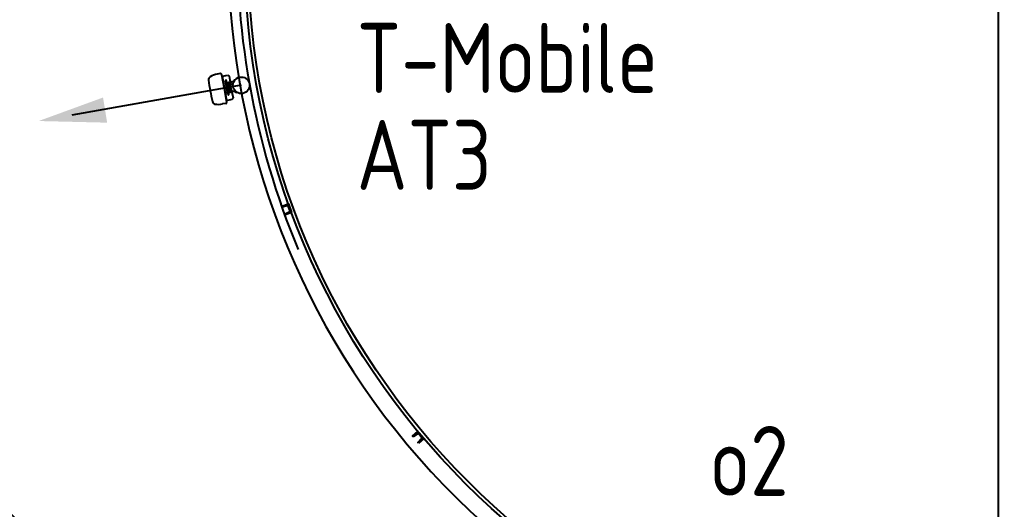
# Model space of a CAD drawing. Header units: millimetres. Extents: x -139278 to 641613, y -260926 to 217780.
# Drawn here: x 140106 to 145400, y -83629 to -81002 of the extents above; entities that cross this region are included whole.
import ezdxf
from ezdxf.enums import TextEntityAlignment as Align

# ---------------------------------------------------------------- set-up
doc = ezdxf.new("R2010")
doc.units = ezdxf.units.MM
doc.layers.add('70_T-Mobile', color=220, linetype='Continuous', lineweight=25)
doc.styles.add('ISOCP', font='ISOCP', dxfattribs={"width": 0.9})

msp = doc.modelspace()

# ---------------------------------------------------------------- linework, layer by layer
at = {"ltscale": 6}
msp.add_line((145362.127, -76128.968), (145362.127, -85128.968), dxfattribs=at)
for points in [[(141530.623, -82050.125), (141529.974, -82048.341, -0.37930912), (141531.679, -82044.023), (141553.093, -82033.379, 0.37930912), (141556.503, -82024.743), (141549.663, -82005.949, 0.37930912), (141541.499, -82001.525), (141518.253, -82007.137, -0.37930912), (141514.172, -82004.925), (141513.522, -82003.141), (141549.231, -81990.144), (141566.332, -82037.128)], [(142247.756, -83274.87), (142246.535, -83273.416, -0.37930912), (142246.661, -83268.775), (142263.143, -83251.449, 0.37930912), (142263.394, -83242.168), (142250.538, -83226.847, 0.37930912), (142241.354, -83225.481), (142221.429, -83238.705, -0.37930912), (142216.837, -83238.022), (142215.616, -83236.568), (142244.726, -83212.142), (142276.866, -83250.444)]]:
    msp.add_lwpolyline(points, format="xyb", close=True)
for centre, radius in [((145362.127, -80628.968), 4048.5), ((145362.127, -80628.968), 4030.5), ((138191.192, -85535.068), 2650)]:
    msp.add_circle(centre, radius)
at = {"ltscale": 4}
msp.add_arc((145362.127, -80628.968), 4136.576, 141.160381, 309.497963, dxfattribs=at)
at = {"layer": '70_T-Mobile'}
for p, q in [((141185.028, -81291.182), (141167.265, -81294.374)), ((141190.369, -81294.896), (141203.892, -81370.156)), ((141193.265, -81305.554), (141223.277, -81300.166)), ((141193.265, -81305.554), (141216.399, -81434.421)), ((141223.277, -81300.166), (141230.884, -81305.458)), ((141230.884, -81305.458), (141236.457, -81336.498)), ((141295.867, -81353.645), (140385.85, -81514.105)), ((141223.67, -81402.566), (141210.632, -81329.938)), ((141218.484, -81339.724), (141216.537, -81328.877)), ((141236.457, -81336.498), (141218.484, -81339.724)), ((141251.788, -81334.126), (141218.551, -81340.093)), ((141228.092, -81393.243), (141218.551, -81340.093)), ((141253.137, -81335.916), (141218.904, -81342.061)), ((141233.253, -81390.285), (141224.418, -81341.071)), ((141240.761, -81388.937), (141231.926, -81339.724)), ((141238.082, -81338.619), (141239.364, -81345.762)), ((141259.553, -81325.83), (141259.235, -81325.586)), ((141203.892, -81370.156), (141217.414, -81445.416)), ((141261.972, -81385.129), (141227.739, -81391.275)), ((141261.329, -81387.277), (141228.092, -81393.243)), ((141246.131, -81390.386), (141228.158, -81393.612)), ((141229.575, -81401.506), (141228.158, -81393.612)), ((141246.916, -81387.832), (141245.634, -81380.688)), ((141246.131, -81390.386), (141251.703, -81421.426)), ((141271.495, -81392.354), (141271.282, -81392.693)), ((141213.7, -81450.757), (141195.937, -81453.949)), ((141216.399, -81434.421), (141246.411, -81429.033)), ((141246.411, -81429.033), (141251.703, -81421.426))]:
    msp.add_line(p, q, dxfattribs=at)
msp.add_circle((141295.867, -81353.645), 44.45, dxfattribs=at)
msp.add_circle((141295.867, -81353.645), 44.45, dxfattribs=at)
for centre, radius, start, end in [((145480.344, -80607.666), 4206, 177.44089, 202.775287), ((141138.077, -81323.762), 17.9, 121.566761, 187.53306), ((141182.94, -81396.781), 103.6, 98.70224, 121.566761), ((141185.842, -81295.709), 4.6, 10.185995, 100.185996), ((142365.392, -81161.462), 1255.9, 187.53306, 190.185995), ((141213.584, -81329.408), 3, 100.177269, 190.177269), ((141213.584, -81329.408), 3, 10.177269, 100.177269), ((141264.192, -81359.331), 28.294, 151.342553, 229.011986), ((141251.258, -81331.173), 3, 280.177269, 333.264344), ((141252.607, -81332.963), 3, 280.177269, 334.449014), ((141295.867, -81353.645), 46.95, 143.542996, 153.264344), ((141295.867, -81353.645), 44.95, 143.551682, 154.449014), ((141258.749, -81326.221), 0.8, 52.549737, 143.542996), ((141259.066, -81326.465), 0.8, 323.551682, 52.549737), ((142365.392, -81161.462), 1255.9, 190.185995, 192.838931), ((141226.623, -81402.036), 3, 190.177269, 280.177269), ((141226.623, -81402.036), 3, 280.177269, 10.177269), ((141261.859, -81390.229), 3, 47.090194, 100.177269), ((141262.502, -81388.082), 3, 45.905525, 100.177269), ((141295.867, -81353.645), 46.95, 227.090194, 236.811542), ((141295.867, -81353.645), 44.95, 225.905525, 236.802857), ((141270.605, -81392.266), 0.8, 236.811542, 327.804802), ((141270.818, -81391.928), 0.8, 327.804802, 56.802857), ((141158.344, -81436.56), 17.9, 192.838931, 258.805231), ((141174.982, -81352.49), 103.6, 258.805231, 281.669751), ((141212.886, -81446.23), 4.6, 280.185996, 10.185995)]:
    msp.add_arc(centre, radius, start, end, dxfattribs=at)
msp.add_solid([(140575.828, -81554.249), (140207.649, -81545.527), (140553.613, -81419.271)], dxfattribs=at)

# ---------------------------------------------------------------- texts
at = {"style": 'ISOCP', "width": 0.9}
msp.add_text('o2', height=375, dxfattribs=at).set_placement((143810.579, -83670.048), align=Align.BOTTOM_LEFT)
at = {"layer": '70_T-Mobile', "style": 'ISOCP', "width": 0.9}
for s, p in [('T-Mobile', (141916.068, -81507.124)), ('AT3', (141916.068, -82027.121))]:
    msp.add_text(s, height=375, dxfattribs=at).set_placement(p, align=Align.BOTTOM_LEFT)

doc.saveas('drawing.dxf')
